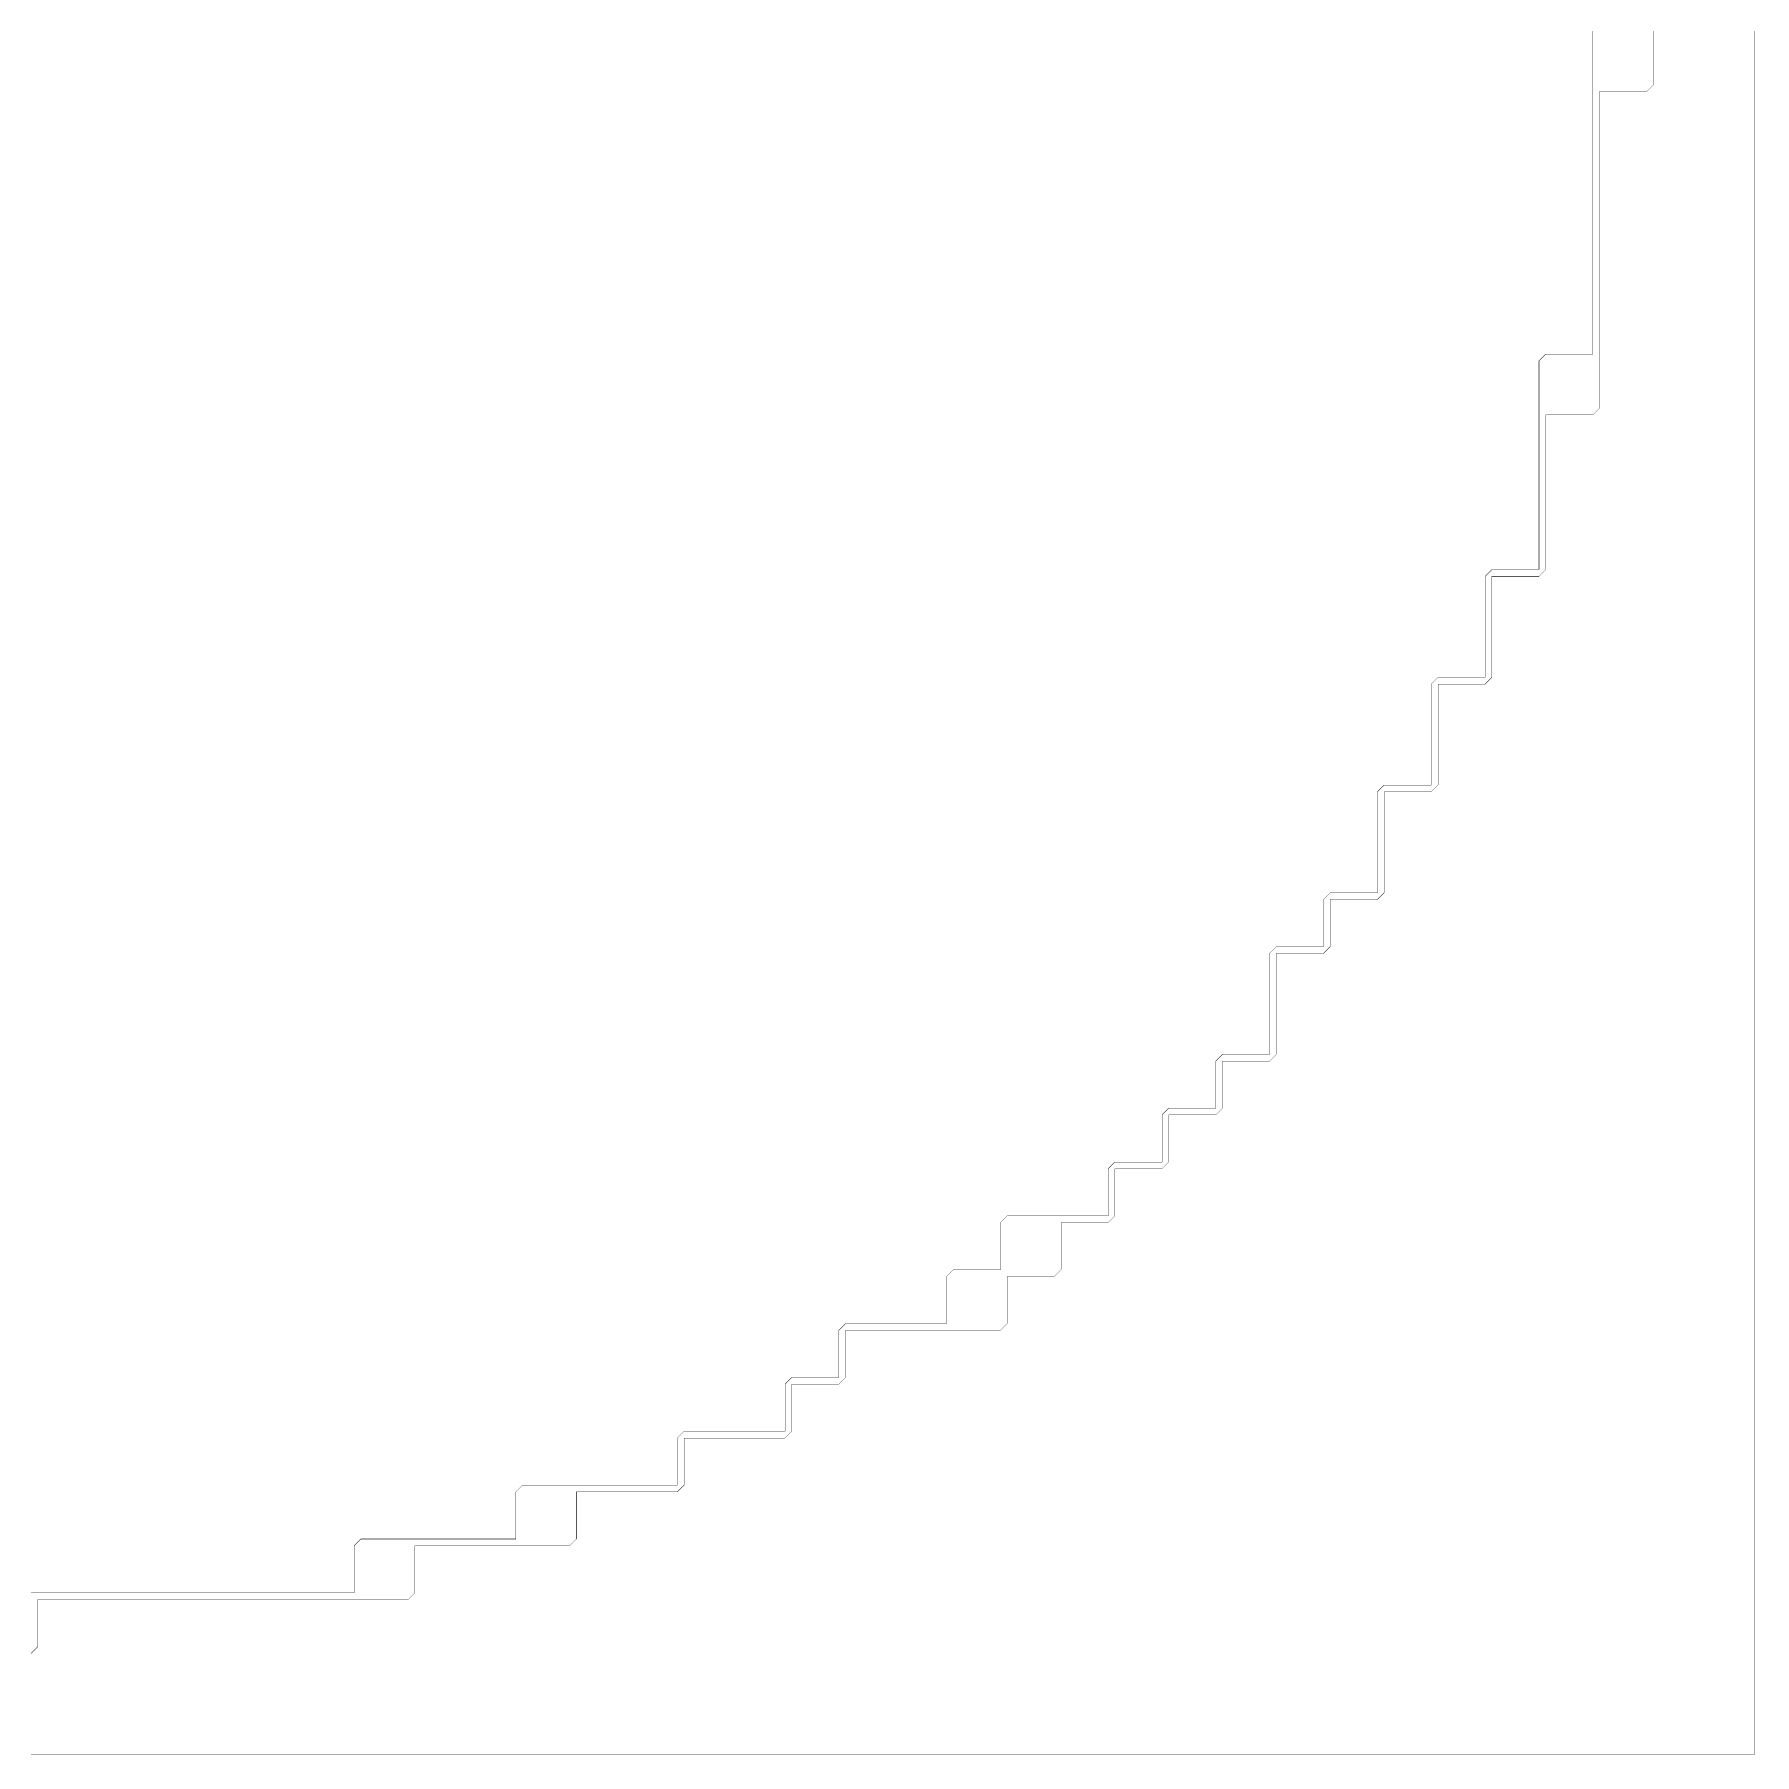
# Model space of a CAD drawing. Header units: metres. Extents: x 0 to 4990, y -4990 to 0.
# Drawn here: x 2495 to 4990, y -4990 to -2495 of the extents above; entities that cross this region are included whole.
import ezdxf

# ---------------------------------------------------------------- set-up
doc = ezdxf.new("R2010")
doc.units = ezdxf.units.M
doc.layers.add('conductor', color=1, linetype='Continuous')
doc.layers.add('substrate', color=5, linetype='Continuous')

msp = doc.modelspace()

# ---------------------------------------------------------------- linework, layer by layer
at = {"layer": 'conductor', "const_width": 0.5}
msp.add_lwpolyline([(2490.234375, -4755.859375), (2500, -4755.859375), (2509.765625, -4755.859375), (2519.53125, -4755.859375), (2529.296875, -4755.859375), (2539.0625, -4755.859375), (2548.828125, -4755.859375), (2558.59375, -4755.859375), (2568.359375, -4755.859375), (2578.125, -4755.859375), (2587.890625, -4755.859375), (2597.65625, -4755.859375), (2607.421875, -4755.859375), (2617.1875, -4755.859375), (2626.953125, -4755.859375), (2636.71875, -4755.859375), (2646.484375, -4755.859375), (2656.25, -4755.859375), (2666.015625, -4755.859375), (2675.78125, -4755.859375), (2685.546875, -4755.859375), (2695.3125, -4755.859375), (2705.078125, -4755.859375), (2714.84375, -4755.859375), (2724.609375, -4755.859375), (2734.375, -4755.859375), (2744.140625, -4755.859375), (2753.90625, -4755.859375), (2763.671875, -4755.859375), (2773.4375, -4755.859375), (2783.203125, -4755.859375), (2792.96875, -4755.859375), (2802.734375, -4755.859375), (2812.5, -4755.859375), (2822.265625, -4755.859375), (2832.03125, -4755.859375), (2841.796875, -4755.859375), (2851.5625, -4755.859375), (2861.328125, -4755.859375), (2871.09375, -4755.859375), (2880.859375, -4755.859375), (2890.625, -4755.859375), (2900.390625, -4755.859375), (2910.15625, -4755.859375), (2919.921875, -4755.859375), (2929.6875, -4755.859375), (2939.453125, -4755.859375), (2949.21875, -4755.859375), (2958.984375, -4755.859375), (2958.984375, -4746.09375), (2958.984375, -4736.328125), (2958.984375, -4726.5625), (2958.984375, -4716.796875), (2958.984375, -4707.03125), (2958.984375, -4697.265625), (2958.984375, -4687.5), (2968.75, -4677.734375), (2978.515625, -4677.734375), (2988.28125, -4677.734375), (2998.046875, -4677.734375), (3007.8125, -4677.734375), (3017.578125, -4677.734375), (3027.34375, -4677.734375), (3037.109375, -4677.734375), (3046.875, -4677.734375), (3056.640625, -4677.734375), (3066.40625, -4677.734375), (3076.171875, -4677.734375), (3085.9375, -4677.734375), (3095.703125, -4677.734375), (3105.46875, -4677.734375), (3115.234375, -4677.734375), (3125, -4677.734375), (3134.765625, -4677.734375), (3144.53125, -4677.734375), (3154.296875, -4677.734375), (3164.0625, -4677.734375), (3173.828125, -4677.734375), (3183.59375, -4677.734375), (3193.359375, -4677.734375), (3193.359375, -4667.96875), (3193.359375, -4658.203125), (3193.359375, -4648.4375), (3193.359375, -4638.671875), (3193.359375, -4628.90625), (3193.359375, -4619.140625), (3193.359375, -4609.375), (3203.125, -4599.609375), (3212.890625, -4599.609375), (3222.65625, -4599.609375), (3232.421875, -4599.609375), (3242.1875, -4599.609375), (3251.953125, -4599.609375), (3261.71875, -4599.609375), (3271.484375, -4599.609375), (3281.25, -4599.609375), (3291.015625, -4599.609375), (3300.78125, -4599.609375), (3310.546875, -4599.609375), (3320.3125, -4599.609375), (3330.078125, -4599.609375), (3339.84375, -4599.609375), (3349.609375, -4599.609375), (3359.375, -4599.609375), (3369.140625, -4599.609375), (3378.90625, -4599.609375), (3388.671875, -4599.609375), (3398.4375, -4599.609375), (3408.203125, -4599.609375), (3417.96875, -4599.609375), (3427.734375, -4599.609375), (3427.734375, -4589.84375), (3427.734375, -4580.078125), (3427.734375, -4570.3125), (3427.734375, -4560.546875), (3427.734375, -4550.78125), (3427.734375, -4541.015625), (3427.734375, -4531.25), (3437.5, -4521.484375), (3447.265625, -4521.484375), (3457.03125, -4521.484375), (3466.796875, -4521.484375), (3476.5625, -4521.484375), (3486.328125, -4521.484375), (3496.09375, -4521.484375), (3505.859375, -4521.484375), (3515.625, -4521.484375), (3525.390625, -4521.484375), (3535.15625, -4521.484375), (3544.921875, -4521.484375), (3554.6875, -4521.484375), (3564.453125, -4521.484375), (3574.21875, -4521.484375), (3583.984375, -4521.484375), (3583.984375, -4511.71875), (3583.984375, -4501.953125), (3583.984375, -4492.1875), (3583.984375, -4482.421875), (3583.984375, -4472.65625), (3583.984375, -4462.890625), (3583.984375, -4453.125), (3593.75, -4443.359375), (3603.515625, -4443.359375), (3613.28125, -4443.359375), (3623.046875, -4443.359375), (3632.8125, -4443.359375), (3642.578125, -4443.359375), (3652.34375, -4443.359375), (3662.109375, -4443.359375), (3662.109375, -4433.59375), (3662.109375, -4423.828125), (3662.109375, -4414.0625), (3662.109375, -4404.296875), (3662.109375, -4394.53125), (3662.109375, -4384.765625), (3662.109375, -4375), (3671.875, -4365.234375), (3681.640625, -4365.234375), (3691.40625, -4365.234375), (3701.171875, -4365.234375), (3710.9375, -4365.234375), (3720.703125, -4365.234375), (3730.46875, -4365.234375), (3740.234375, -4365.234375), (3750, -4365.234375), (3759.765625, -4365.234375), (3769.53125, -4365.234375), (3779.296875, -4365.234375), (3789.0625, -4365.234375), (3798.828125, -4365.234375), (3808.59375, -4365.234375), (3818.359375, -4365.234375), (3818.359375, -4355.46875), (3818.359375, -4345.703125), (3818.359375, -4335.9375), (3818.359375, -4326.171875), (3818.359375, -4316.40625), (3818.359375, -4306.640625), (3818.359375, -4296.875), (3828.125, -4287.109375), (3837.890625, -4287.109375), (3847.65625, -4287.109375), (3857.421875, -4287.109375), (3867.1875, -4287.109375), (3876.953125, -4287.109375), (3886.71875, -4287.109375), (3896.484375, -4287.109375), (3896.484375, -4277.34375), (3896.484375, -4267.578125), (3896.484375, -4257.8125), (3896.484375, -4248.046875), (3896.484375, -4238.28125), (3896.484375, -4228.515625), (3896.484375, -4218.75), (3906.25, -4208.984375), (3916.015625, -4208.984375), (3925.78125, -4208.984375), (3935.546875, -4208.984375), (3945.3125, -4208.984375), (3955.078125, -4208.984375), (3964.84375, -4208.984375), (3974.609375, -4208.984375), (3984.375, -4208.984375), (3994.140625, -4208.984375), (4003.90625, -4208.984375), (4013.671875, -4208.984375), (4023.4375, -4208.984375), (4033.203125, -4208.984375), (4042.96875, -4208.984375), (4052.734375, -4208.984375), (4052.734375, -4199.21875), (4052.734375, -4189.453125), (4052.734375, -4179.6875), (4052.734375, -4169.921875), (4052.734375, -4160.15625), (4052.734375, -4150.390625), (4052.734375, -4140.625), (4062.5, -4130.859375), (4072.265625, -4130.859375), (4082.03125, -4130.859375), (4091.796875, -4130.859375), (4101.5625, -4130.859375), (4111.328125, -4130.859375), (4121.09375, -4130.859375), (4130.859375, -4130.859375), (4130.859375, -4121.09375), (4130.859375, -4111.328125), (4130.859375, -4101.5625), (4130.859375, -4091.796875), (4130.859375, -4082.03125), (4130.859375, -4072.265625), (4130.859375, -4062.5), (4140.625, -4052.734375), (4150.390625, -4052.734375), (4160.15625, -4052.734375), (4169.921875, -4052.734375), (4179.6875, -4052.734375), (4189.453125, -4052.734375), (4199.21875, -4052.734375), (4208.984375, -4052.734375), (4208.984375, -4042.96875), (4208.984375, -4033.203125), (4208.984375, -4023.4375), (4208.984375, -4013.671875), (4208.984375, -4003.90625), (4208.984375, -3994.140625), (4208.984375, -3984.375), (4218.75, -3974.609375), (4228.515625, -3974.609375), (4238.28125, -3974.609375), (4248.046875, -3974.609375), (4257.8125, -3974.609375), (4267.578125, -3974.609375), (4277.34375, -3974.609375), (4287.109375, -3974.609375), (4287.109375, -3964.84375), (4287.109375, -3955.078125), (4287.109375, -3945.3125), (4287.109375, -3935.546875), (4287.109375, -3925.78125), (4287.109375, -3916.015625), (4287.109375, -3906.25), (4287.109375, -3896.484375), (4287.109375, -3886.71875), (4287.109375, -3876.953125), (4287.109375, -3867.1875), (4287.109375, -3857.421875), (4287.109375, -3847.65625), (4287.109375, -3837.890625), (4287.109375, -3828.125), (4296.875, -3818.359375), (4306.640625, -3818.359375), (4316.40625, -3818.359375), (4326.171875, -3818.359375), (4335.9375, -3818.359375), (4345.703125, -3818.359375), (4355.46875, -3818.359375), (4365.234375, -3818.359375), (4365.234375, -3808.59375), (4365.234375, -3798.828125), (4365.234375, -3789.0625), (4365.234375, -3779.296875), (4365.234375, -3769.53125), (4365.234375, -3759.765625), (4365.234375, -3750), (4375, -3740.234375), (4384.765625, -3740.234375), (4394.53125, -3740.234375), (4404.296875, -3740.234375), (4414.0625, -3740.234375), (4423.828125, -3740.234375), (4433.59375, -3740.234375), (4443.359375, -3740.234375), (4443.359375, -3730.46875), (4443.359375, -3720.703125), (4443.359375, -3710.9375), (4443.359375, -3701.171875), (4443.359375, -3691.40625), (4443.359375, -3681.640625), (4443.359375, -3671.875), (4443.359375, -3662.109375), (4443.359375, -3652.34375), (4443.359375, -3642.578125), (4443.359375, -3632.8125), (4443.359375, -3623.046875), (4443.359375, -3613.28125), (4443.359375, -3603.515625), (4443.359375, -3593.75), (4453.125, -3583.984375), (4462.890625, -3583.984375), (4472.65625, -3583.984375), (4482.421875, -3583.984375), (4492.1875, -3583.984375), (4501.953125, -3583.984375), (4511.71875, -3583.984375), (4521.484375, -3583.984375), (4521.484375, -3574.21875), (4521.484375, -3564.453125), (4521.484375, -3554.6875), (4521.484375, -3544.921875), (4521.484375, -3535.15625), (4521.484375, -3525.390625), (4521.484375, -3515.625), (4521.484375, -3505.859375), (4521.484375, -3496.09375), (4521.484375, -3486.328125), (4521.484375, -3476.5625), (4521.484375, -3466.796875), (4521.484375, -3457.03125), (4521.484375, -3447.265625), (4521.484375, -3437.5), (4531.25, -3427.734375), (4541.015625, -3427.734375), (4550.78125, -3427.734375), (4560.546875, -3427.734375), (4570.3125, -3427.734375), (4580.078125, -3427.734375), (4589.84375, -3427.734375), (4599.609375, -3427.734375), (4599.609375, -3417.96875), (4599.609375, -3408.203125), (4599.609375, -3398.4375), (4599.609375, -3388.671875), (4599.609375, -3378.90625), (4599.609375, -3369.140625), (4599.609375, -3359.375), (4599.609375, -3349.609375), (4599.609375, -3339.84375), (4599.609375, -3330.078125), (4599.609375, -3320.3125), (4599.609375, -3310.546875), (4599.609375, -3300.78125), (4599.609375, -3291.015625), (4599.609375, -3281.25), (4609.375, -3271.484375), (4619.140625, -3271.484375), (4628.90625, -3271.484375), (4638.671875, -3271.484375), (4648.4375, -3271.484375), (4658.203125, -3271.484375), (4667.96875, -3271.484375), (4677.734375, -3271.484375), (4677.734375, -3261.71875), (4677.734375, -3251.953125), (4677.734375, -3242.1875), (4677.734375, -3232.421875), (4677.734375, -3222.65625), (4677.734375, -3212.890625), (4677.734375, -3203.125), (4677.734375, -3193.359375), (4677.734375, -3183.59375), (4677.734375, -3173.828125), (4677.734375, -3164.0625), (4677.734375, -3154.296875), (4677.734375, -3144.53125), (4677.734375, -3134.765625), (4677.734375, -3125), (4677.734375, -3115.234375), (4677.734375, -3105.46875), (4677.734375, -3095.703125), (4677.734375, -3085.9375), (4677.734375, -3076.171875), (4677.734375, -3066.40625), (4677.734375, -3056.640625), (4677.734375, -3046.875), (4677.734375, -3037.109375), (4677.734375, -3027.34375), (4677.734375, -3017.578125), (4677.734375, -3007.8125), (4677.734375, -2998.046875), (4677.734375, -2988.28125), (4677.734375, -2978.515625), (4677.734375, -2968.75), (4687.5, -2958.984375), (4697.265625, -2958.984375), (4707.03125, -2958.984375), (4716.796875, -2958.984375), (4726.5625, -2958.984375), (4736.328125, -2958.984375), (4746.09375, -2958.984375), (4755.859375, -2958.984375), (4755.859375, -2949.21875), (4755.859375, -2939.453125), (4755.859375, -2929.6875), (4755.859375, -2919.921875), (4755.859375, -2910.15625), (4755.859375, -2900.390625), (4755.859375, -2890.625), (4755.859375, -2880.859375), (4755.859375, -2871.09375), (4755.859375, -2861.328125), (4755.859375, -2851.5625), (4755.859375, -2841.796875), (4755.859375, -2832.03125), (4755.859375, -2822.265625), (4755.859375, -2812.5), (4755.859375, -2802.734375), (4755.859375, -2792.96875), (4755.859375, -2783.203125), (4755.859375, -2773.4375), (4755.859375, -2763.671875), (4755.859375, -2753.90625), (4755.859375, -2744.140625), (4755.859375, -2734.375), (4755.859375, -2724.609375), (4755.859375, -2714.84375), (4755.859375, -2705.078125), (4755.859375, -2695.3125), (4755.859375, -2685.546875), (4755.859375, -2675.78125), (4755.859375, -2666.015625), (4755.859375, -2656.25), (4755.859375, -2646.484375), (4755.859375, -2636.71875), (4755.859375, -2626.953125), (4755.859375, -2617.1875), (4755.859375, -2607.421875), (4755.859375, -2597.65625), (4755.859375, -2587.890625), (4755.859375, -2578.125), (4755.859375, -2568.359375), (4755.859375, -2558.59375), (4755.859375, -2548.828125), (4755.859375, -2539.0625), (4755.859375, -2529.296875), (4755.859375, -2519.53125), (4755.859375, -2509.765625), (4755.859375, -2500), (4755.859375, -2490.234375)], dxfattribs=at)
at = {"layer": 'substrate', "const_width": 0.5}
for points in [[(2490.234375, -4990.234375), (2500, -4990.234375), (2509.765625, -4990.234375), (2519.53125, -4990.234375), (2529.296875, -4990.234375), (2539.0625, -4990.234375), (2548.828125, -4990.234375), (2558.59375, -4990.234375), (2568.359375, -4990.234375), (2578.125, -4990.234375), (2587.890625, -4990.234375), (2597.65625, -4990.234375), (2607.421875, -4990.234375), (2617.1875, -4990.234375), (2626.953125, -4990.234375), (2636.71875, -4990.234375), (2646.484375, -4990.234375), (2656.25, -4990.234375), (2666.015625, -4990.234375), (2675.78125, -4990.234375), (2685.546875, -4990.234375), (2695.3125, -4990.234375), (2705.078125, -4990.234375), (2714.84375, -4990.234375), (2724.609375, -4990.234375), (2734.375, -4990.234375), (2744.140625, -4990.234375), (2753.90625, -4990.234375), (2763.671875, -4990.234375), (2773.4375, -4990.234375), (2783.203125, -4990.234375), (2792.96875, -4990.234375), (2802.734375, -4990.234375), (2812.5, -4990.234375), (2822.265625, -4990.234375), (2832.03125, -4990.234375), (2841.796875, -4990.234375), (2851.5625, -4990.234375), (2861.328125, -4990.234375), (2871.09375, -4990.234375), (2880.859375, -4990.234375), (2890.625, -4990.234375), (2900.390625, -4990.234375), (2910.15625, -4990.234375), (2919.921875, -4990.234375), (2929.6875, -4990.234375), (2939.453125, -4990.234375), (2949.21875, -4990.234375), (2958.984375, -4990.234375), (2968.75, -4990.234375), (2978.515625, -4990.234375), (2988.28125, -4990.234375), (2998.046875, -4990.234375), (3007.8125, -4990.234375), (3017.578125, -4990.234375), (3027.34375, -4990.234375), (3037.109375, -4990.234375), (3046.875, -4990.234375), (3056.640625, -4990.234375), (3066.40625, -4990.234375), (3076.171875, -4990.234375), (3085.9375, -4990.234375), (3095.703125, -4990.234375), (3105.46875, -4990.234375), (3115.234375, -4990.234375), (3125, -4990.234375), (3134.765625, -4990.234375), (3144.53125, -4990.234375), (3154.296875, -4990.234375), (3164.0625, -4990.234375), (3173.828125, -4990.234375), (3183.59375, -4990.234375), (3193.359375, -4990.234375), (3203.125, -4990.234375), (3212.890625, -4990.234375), (3222.65625, -4990.234375), (3232.421875, -4990.234375), (3242.1875, -4990.234375), (3251.953125, -4990.234375), (3261.71875, -4990.234375), (3271.484375, -4990.234375), (3281.25, -4990.234375), (3291.015625, -4990.234375), (3300.78125, -4990.234375), (3310.546875, -4990.234375), (3320.3125, -4990.234375), (3330.078125, -4990.234375), (3339.84375, -4990.234375), (3349.609375, -4990.234375), (3359.375, -4990.234375), (3369.140625, -4990.234375), (3378.90625, -4990.234375), (3388.671875, -4990.234375), (3398.4375, -4990.234375), (3408.203125, -4990.234375), (3417.96875, -4990.234375), (3427.734375, -4990.234375), (3437.5, -4990.234375), (3447.265625, -4990.234375), (3457.03125, -4990.234375), (3466.796875, -4990.234375), (3476.5625, -4990.234375), (3486.328125, -4990.234375), (3496.09375, -4990.234375), (3505.859375, -4990.234375), (3515.625, -4990.234375), (3525.390625, -4990.234375), (3535.15625, -4990.234375), (3544.921875, -4990.234375), (3554.6875, -4990.234375), (3564.453125, -4990.234375), (3574.21875, -4990.234375), (3583.984375, -4990.234375), (3593.75, -4990.234375), (3603.515625, -4990.234375), (3613.28125, -4990.234375), (3623.046875, -4990.234375), (3632.8125, -4990.234375), (3642.578125, -4990.234375), (3652.34375, -4990.234375), (3662.109375, -4990.234375), (3671.875, -4990.234375), (3681.640625, -4990.234375), (3691.40625, -4990.234375), (3701.171875, -4990.234375), (3710.9375, -4990.234375), (3720.703125, -4990.234375), (3730.46875, -4990.234375), (3740.234375, -4990.234375), (3750, -4990.234375), (3759.765625, -4990.234375), (3769.53125, -4990.234375), (3779.296875, -4990.234375), (3789.0625, -4990.234375), (3798.828125, -4990.234375), (3808.59375, -4990.234375), (3818.359375, -4990.234375), (3828.125, -4990.234375), (3837.890625, -4990.234375), (3847.65625, -4990.234375), (3857.421875, -4990.234375), (3867.1875, -4990.234375), (3876.953125, -4990.234375), (3886.71875, -4990.234375), (3896.484375, -4990.234375), (3906.25, -4990.234375), (3916.015625, -4990.234375), (3925.78125, -4990.234375), (3935.546875, -4990.234375), (3945.3125, -4990.234375), (3955.078125, -4990.234375), (3964.84375, -4990.234375), (3974.609375, -4990.234375), (3984.375, -4990.234375), (3994.140625, -4990.234375), (4003.90625, -4990.234375), (4013.671875, -4990.234375), (4023.4375, -4990.234375), (4033.203125, -4990.234375), (4042.96875, -4990.234375), (4052.734375, -4990.234375), (4062.5, -4990.234375), (4072.265625, -4990.234375), (4082.03125, -4990.234375), (4091.796875, -4990.234375), (4101.5625, -4990.234375), (4111.328125, -4990.234375), (4121.09375, -4990.234375), (4130.859375, -4990.234375), (4140.625, -4990.234375), (4150.390625, -4990.234375), (4160.15625, -4990.234375), (4169.921875, -4990.234375), (4179.6875, -4990.234375), (4189.453125, -4990.234375), (4199.21875, -4990.234375), (4208.984375, -4990.234375), (4218.75, -4990.234375), (4228.515625, -4990.234375), (4238.28125, -4990.234375), (4248.046875, -4990.234375), (4257.8125, -4990.234375), (4267.578125, -4990.234375), (4277.34375, -4990.234375), (4287.109375, -4990.234375), (4296.875, -4990.234375), (4306.640625, -4990.234375), (4316.40625, -4990.234375), (4326.171875, -4990.234375), (4335.9375, -4990.234375), (4345.703125, -4990.234375), (4355.46875, -4990.234375), (4365.234375, -4990.234375), (4375, -4990.234375), (4384.765625, -4990.234375), (4394.53125, -4990.234375), (4404.296875, -4990.234375), (4414.0625, -4990.234375), (4423.828125, -4990.234375), (4433.59375, -4990.234375), (4443.359375, -4990.234375), (4453.125, -4990.234375), (4462.890625, -4990.234375), (4472.65625, -4990.234375), (4482.421875, -4990.234375), (4492.1875, -4990.234375), (4501.953125, -4990.234375), (4511.71875, -4990.234375), (4521.484375, -4990.234375), (4531.25, -4990.234375), (4541.015625, -4990.234375), (4550.78125, -4990.234375), (4560.546875, -4990.234375), (4570.3125, -4990.234375), (4580.078125, -4990.234375), (4589.84375, -4990.234375), (4599.609375, -4990.234375), (4609.375, -4990.234375), (4619.140625, -4990.234375), (4628.90625, -4990.234375), (4638.671875, -4990.234375), (4648.4375, -4990.234375), (4658.203125, -4990.234375), (4667.96875, -4990.234375), (4677.734375, -4990.234375), (4687.5, -4990.234375), (4697.265625, -4990.234375), (4707.03125, -4990.234375), (4716.796875, -4990.234375), (4726.5625, -4990.234375), (4736.328125, -4990.234375), (4746.09375, -4990.234375), (4755.859375, -4990.234375), (4765.625, -4990.234375), (4775.390625, -4990.234375), (4785.15625, -4990.234375), (4794.921875, -4990.234375), (4804.6875, -4990.234375), (4814.453125, -4990.234375), (4824.21875, -4990.234375), (4833.984375, -4990.234375), (4843.75, -4990.234375), (4853.515625, -4990.234375), (4863.28125, -4990.234375), (4873.046875, -4990.234375), (4882.8125, -4990.234375), (4892.578125, -4990.234375), (4902.34375, -4990.234375), (4912.109375, -4990.234375), (4921.875, -4990.234375), (4931.640625, -4990.234375), (4941.40625, -4990.234375), (4951.171875, -4990.234375), (4960.9375, -4990.234375), (4970.703125, -4990.234375), (4980.46875, -4990.234375), (4990.234375, -4990.234375), (4990.234375, -4980.46875), (4990.234375, -4970.703125), (4990.234375, -4960.9375), (4990.234375, -4951.171875), (4990.234375, -4941.40625), (4990.234375, -4931.640625), (4990.234375, -4921.875), (4990.234375, -4912.109375), (4990.234375, -4902.34375), (4990.234375, -4892.578125), (4990.234375, -4882.8125), (4990.234375, -4873.046875), (4990.234375, -4863.28125), (4990.234375, -4853.515625), (4990.234375, -4843.75), (4990.234375, -4833.984375), (4990.234375, -4824.21875), (4990.234375, -4814.453125), (4990.234375, -4804.6875), (4990.234375, -4794.921875), (4990.234375, -4785.15625), (4990.234375, -4775.390625), (4990.234375, -4765.625), (4990.234375, -4755.859375), (4990.234375, -4746.09375), (4990.234375, -4736.328125), (4990.234375, -4726.5625), (4990.234375, -4716.796875), (4990.234375, -4707.03125), (4990.234375, -4697.265625), (4990.234375, -4687.5), (4990.234375, -4677.734375), (4990.234375, -4667.96875), (4990.234375, -4658.203125), (4990.234375, -4648.4375), (4990.234375, -4638.671875), (4990.234375, -4628.90625), (4990.234375, -4619.140625), (4990.234375, -4609.375), (4990.234375, -4599.609375), (4990.234375, -4589.84375), (4990.234375, -4580.078125), (4990.234375, -4570.3125), (4990.234375, -4560.546875), (4990.234375, -4550.78125), (4990.234375, -4541.015625), (4990.234375, -4531.25), (4990.234375, -4521.484375), (4990.234375, -4511.71875), (4990.234375, -4501.953125), (4990.234375, -4492.1875), (4990.234375, -4482.421875), (4990.234375, -4472.65625), (4990.234375, -4462.890625), (4990.234375, -4453.125), (4990.234375, -4443.359375), (4990.234375, -4433.59375), (4990.234375, -4423.828125), (4990.234375, -4414.0625), (4990.234375, -4404.296875), (4990.234375, -4394.53125), (4990.234375, -4384.765625), (4990.234375, -4375), (4990.234375, -4365.234375), (4990.234375, -4355.46875), (4990.234375, -4345.703125), (4990.234375, -4335.9375), (4990.234375, -4326.171875), (4990.234375, -4316.40625), (4990.234375, -4306.640625), (4990.234375, -4296.875), (4990.234375, -4287.109375), (4990.234375, -4277.34375), (4990.234375, -4267.578125), (4990.234375, -4257.8125), (4990.234375, -4248.046875), (4990.234375, -4238.28125), (4990.234375, -4228.515625), (4990.234375, -4218.75), (4990.234375, -4208.984375), (4990.234375, -4199.21875), (4990.234375, -4189.453125), (4990.234375, -4179.6875), (4990.234375, -4169.921875), (4990.234375, -4160.15625), (4990.234375, -4150.390625), (4990.234375, -4140.625), (4990.234375, -4130.859375), (4990.234375, -4121.09375), (4990.234375, -4111.328125), (4990.234375, -4101.5625), (4990.234375, -4091.796875), (4990.234375, -4082.03125), (4990.234375, -4072.265625), (4990.234375, -4062.5), (4990.234375, -4052.734375), (4990.234375, -4042.96875), (4990.234375, -4033.203125), (4990.234375, -4023.4375), (4990.234375, -4013.671875), (4990.234375, -4003.90625), (4990.234375, -3994.140625), (4990.234375, -3984.375), (4990.234375, -3974.609375), (4990.234375, -3964.84375), (4990.234375, -3955.078125), (4990.234375, -3945.3125), (4990.234375, -3935.546875), (4990.234375, -3925.78125), (4990.234375, -3916.015625), (4990.234375, -3906.25), (4990.234375, -3896.484375), (4990.234375, -3886.71875), (4990.234375, -3876.953125), (4990.234375, -3867.1875), (4990.234375, -3857.421875), (4990.234375, -3847.65625), (4990.234375, -3837.890625), (4990.234375, -3828.125), (4990.234375, -3818.359375), (4990.234375, -3808.59375), (4990.234375, -3798.828125), (4990.234375, -3789.0625), (4990.234375, -3779.296875), (4990.234375, -3769.53125), (4990.234375, -3759.765625), (4990.234375, -3750), (4990.234375, -3740.234375), (4990.234375, -3730.46875), (4990.234375, -3720.703125), (4990.234375, -3710.9375), (4990.234375, -3701.171875), (4990.234375, -3691.40625), (4990.234375, -3681.640625), (4990.234375, -3671.875), (4990.234375, -3662.109375), (4990.234375, -3652.34375), (4990.234375, -3642.578125), (4990.234375, -3632.8125), (4990.234375, -3623.046875), (4990.234375, -3613.28125), (4990.234375, -3603.515625), (4990.234375, -3593.75), (4990.234375, -3583.984375), (4990.234375, -3574.21875), (4990.234375, -3564.453125), (4990.234375, -3554.6875), (4990.234375, -3544.921875), (4990.234375, -3535.15625), (4990.234375, -3525.390625), (4990.234375, -3515.625), (4990.234375, -3505.859375), (4990.234375, -3496.09375), (4990.234375, -3486.328125), (4990.234375, -3476.5625), (4990.234375, -3466.796875), (4990.234375, -3457.03125), (4990.234375, -3447.265625), (4990.234375, -3437.5), (4990.234375, -3427.734375), (4990.234375, -3417.96875), (4990.234375, -3408.203125), (4990.234375, -3398.4375), (4990.234375, -3388.671875), (4990.234375, -3378.90625), (4990.234375, -3369.140625), (4990.234375, -3359.375), (4990.234375, -3349.609375), (4990.234375, -3339.84375), (4990.234375, -3330.078125), (4990.234375, -3320.3125), (4990.234375, -3310.546875), (4990.234375, -3300.78125), (4990.234375, -3291.015625), (4990.234375, -3281.25), (4990.234375, -3271.484375), (4990.234375, -3261.71875), (4990.234375, -3251.953125), (4990.234375, -3242.1875), (4990.234375, -3232.421875), (4990.234375, -3222.65625), (4990.234375, -3212.890625), (4990.234375, -3203.125), (4990.234375, -3193.359375), (4990.234375, -3183.59375), (4990.234375, -3173.828125), (4990.234375, -3164.0625), (4990.234375, -3154.296875), (4990.234375, -3144.53125), (4990.234375, -3134.765625), (4990.234375, -3125), (4990.234375, -3115.234375), (4990.234375, -3105.46875), (4990.234375, -3095.703125), (4990.234375, -3085.9375), (4990.234375, -3076.171875), (4990.234375, -3066.40625), (4990.234375, -3056.640625), (4990.234375, -3046.875), (4990.234375, -3037.109375), (4990.234375, -3027.34375), (4990.234375, -3017.578125), (4990.234375, -3007.8125), (4990.234375, -2998.046875), (4990.234375, -2988.28125), (4990.234375, -2978.515625), (4990.234375, -2968.75), (4990.234375, -2958.984375), (4990.234375, -2949.21875), (4990.234375, -2939.453125), (4990.234375, -2929.6875), (4990.234375, -2919.921875), (4990.234375, -2910.15625), (4990.234375, -2900.390625), (4990.234375, -2890.625), (4990.234375, -2880.859375), (4990.234375, -2871.09375), (4990.234375, -2861.328125), (4990.234375, -2851.5625), (4990.234375, -2841.796875), (4990.234375, -2832.03125), (4990.234375, -2822.265625), (4990.234375, -2812.5), (4990.234375, -2802.734375), (4990.234375, -2792.96875), (4990.234375, -2783.203125), (4990.234375, -2773.4375), (4990.234375, -2763.671875), (4990.234375, -2753.90625), (4990.234375, -2744.140625), (4990.234375, -2734.375), (4990.234375, -2724.609375), (4990.234375, -2714.84375), (4990.234375, -2705.078125), (4990.234375, -2695.3125), (4990.234375, -2685.546875), (4990.234375, -2675.78125), (4990.234375, -2666.015625), (4990.234375, -2656.25), (4990.234375, -2646.484375), (4990.234375, -2636.71875), (4990.234375, -2626.953125), (4990.234375, -2617.1875), (4990.234375, -2607.421875), (4990.234375, -2597.65625), (4990.234375, -2587.890625), (4990.234375, -2578.125), (4990.234375, -2568.359375), (4990.234375, -2558.59375), (4990.234375, -2548.828125), (4990.234375, -2539.0625), (4990.234375, -2529.296875), (4990.234375, -2519.53125), (4990.234375, -2509.765625), (4990.234375, -2500), (4990.234375, -2490.234375)], [(4843.75, -2490.234375), (4843.75, -2500), (4843.75, -2509.765625), (4843.75, -2519.53125), (4843.75, -2529.296875), (4843.75, -2539.0625), (4843.75, -2548.828125), (4843.75, -2558.59375), (4843.75, -2568.359375), (4833.984375, -2578.125), (4824.21875, -2578.125), (4814.453125, -2578.125), (4804.6875, -2578.125), (4794.921875, -2578.125), (4785.15625, -2578.125), (4775.390625, -2578.125), (4765.625, -2578.125), (4765.625, -2587.890625), (4765.625, -2597.65625), (4765.625, -2607.421875), (4765.625, -2617.1875), (4765.625, -2626.953125), (4765.625, -2636.71875), (4765.625, -2646.484375), (4765.625, -2656.25), (4765.625, -2666.015625), (4765.625, -2675.78125), (4765.625, -2685.546875), (4765.625, -2695.3125), (4765.625, -2705.078125), (4765.625, -2714.84375), (4765.625, -2724.609375), (4765.625, -2734.375), (4765.625, -2744.140625), (4765.625, -2753.90625), (4765.625, -2763.671875), (4765.625, -2773.4375), (4765.625, -2783.203125), (4765.625, -2792.96875), (4765.625, -2802.734375), (4765.625, -2812.5), (4765.625, -2822.265625), (4765.625, -2832.03125), (4765.625, -2841.796875), (4765.625, -2851.5625), (4765.625, -2861.328125), (4765.625, -2871.09375), (4765.625, -2880.859375), (4765.625, -2890.625), (4765.625, -2900.390625), (4765.625, -2910.15625), (4765.625, -2919.921875), (4765.625, -2929.6875), (4765.625, -2939.453125), (4765.625, -2949.21875), (4765.625, -2958.984375), (4765.625, -2968.75), (4765.625, -2978.515625), (4765.625, -2988.28125), (4765.625, -2998.046875), (4765.625, -3007.8125), (4765.625, -3017.578125), (4765.625, -3027.34375), (4765.625, -3037.109375), (4755.859375, -3046.875), (4746.09375, -3046.875), (4736.328125, -3046.875), (4726.5625, -3046.875), (4716.796875, -3046.875), (4707.03125, -3046.875), (4697.265625, -3046.875), (4687.5, -3046.875), (4687.5, -3056.640625), (4687.5, -3066.40625), (4687.5, -3076.171875), (4687.5, -3085.9375), (4687.5, -3095.703125), (4687.5, -3105.46875), (4687.5, -3115.234375), (4687.5, -3125), (4687.5, -3134.765625), (4687.5, -3144.53125), (4687.5, -3154.296875), (4687.5, -3164.0625), (4687.5, -3173.828125), (4687.5, -3183.59375), (4687.5, -3193.359375), (4687.5, -3203.125), (4687.5, -3212.890625), (4687.5, -3222.65625), (4687.5, -3232.421875), (4687.5, -3242.1875), (4687.5, -3251.953125), (4687.5, -3261.71875), (4687.5, -3271.484375), (4677.734375, -3281.25), (4667.96875, -3281.25), (4658.203125, -3281.25), (4648.4375, -3281.25), (4638.671875, -3281.25), (4628.90625, -3281.25), (4619.140625, -3281.25), (4609.375, -3281.25), (4609.375, -3291.015625), (4609.375, -3300.78125), (4609.375, -3310.546875), (4609.375, -3320.3125), (4609.375, -3330.078125), (4609.375, -3339.84375), (4609.375, -3349.609375), (4609.375, -3359.375), (4609.375, -3369.140625), (4609.375, -3378.90625), (4609.375, -3388.671875), (4609.375, -3398.4375), (4609.375, -3408.203125), (4609.375, -3417.96875), (4609.375, -3427.734375), (4599.609375, -3437.5), (4589.84375, -3437.5), (4580.078125, -3437.5), (4570.3125, -3437.5), (4560.546875, -3437.5), (4550.78125, -3437.5), (4541.015625, -3437.5), (4531.25, -3437.5), (4531.25, -3447.265625), (4531.25, -3457.03125), (4531.25, -3466.796875), (4531.25, -3476.5625), (4531.25, -3486.328125), (4531.25, -3496.09375), (4531.25, -3505.859375), (4531.25, -3515.625), (4531.25, -3525.390625), (4531.25, -3535.15625), (4531.25, -3544.921875), (4531.25, -3554.6875), (4531.25, -3564.453125), (4531.25, -3574.21875), (4531.25, -3583.984375), (4521.484375, -3593.75), (4511.71875, -3593.75), (4501.953125, -3593.75), (4492.1875, -3593.75), (4482.421875, -3593.75), (4472.65625, -3593.75), (4462.890625, -3593.75), (4453.125, -3593.75), (4453.125, -3603.515625), (4453.125, -3613.28125), (4453.125, -3623.046875), (4453.125, -3632.8125), (4453.125, -3642.578125), (4453.125, -3652.34375), (4453.125, -3662.109375), (4453.125, -3671.875), (4453.125, -3681.640625), (4453.125, -3691.40625), (4453.125, -3701.171875), (4453.125, -3710.9375), (4453.125, -3720.703125), (4453.125, -3730.46875), (4453.125, -3740.234375), (4443.359375, -3750), (4433.59375, -3750), (4423.828125, -3750), (4414.0625, -3750), (4404.296875, -3750), (4394.53125, -3750), (4384.765625, -3750), (4375, -3750), (4375, -3759.765625), (4375, -3769.53125), (4375, -3779.296875), (4375, -3789.0625), (4375, -3798.828125), (4375, -3808.59375), (4375, -3818.359375), (4365.234375, -3828.125), (4355.46875, -3828.125), (4345.703125, -3828.125), (4335.9375, -3828.125), (4326.171875, -3828.125), (4316.40625, -3828.125), (4306.640625, -3828.125), (4296.875, -3828.125), (4296.875, -3837.890625), (4296.875, -3847.65625), (4296.875, -3857.421875), (4296.875, -3867.1875), (4296.875, -3876.953125), (4296.875, -3886.71875), (4296.875, -3896.484375), (4296.875, -3906.25), (4296.875, -3916.015625), (4296.875, -3925.78125), (4296.875, -3935.546875), (4296.875, -3945.3125), (4296.875, -3955.078125), (4296.875, -3964.84375), (4296.875, -3974.609375), (4287.109375, -3984.375), (4277.34375, -3984.375), (4267.578125, -3984.375), (4257.8125, -3984.375), (4248.046875, -3984.375), (4238.28125, -3984.375), (4228.515625, -3984.375), (4218.75, -3984.375), (4218.75, -3994.140625), (4218.75, -4003.90625), (4218.75, -4013.671875), (4218.75, -4023.4375), (4218.75, -4033.203125), (4218.75, -4042.96875), (4218.75, -4052.734375), (4208.984375, -4062.5), (4199.21875, -4062.5), (4189.453125, -4062.5), (4179.6875, -4062.5), (4169.921875, -4062.5), (4160.15625, -4062.5), (4150.390625, -4062.5), (4140.625, -4062.5), (4140.625, -4072.265625), (4140.625, -4082.03125), (4140.625, -4091.796875), (4140.625, -4101.5625), (4140.625, -4111.328125), (4140.625, -4121.09375), (4140.625, -4130.859375), (4130.859375, -4140.625), (4121.09375, -4140.625), (4111.328125, -4140.625), (4101.5625, -4140.625), (4091.796875, -4140.625), (4082.03125, -4140.625), (4072.265625, -4140.625), (4062.5, -4140.625), (4062.5, -4150.390625), (4062.5, -4160.15625), (4062.5, -4169.921875), (4062.5, -4179.6875), (4062.5, -4189.453125), (4062.5, -4199.21875), (4062.5, -4208.984375), (4052.734375, -4218.75), (4042.96875, -4218.75), (4033.203125, -4218.75), (4023.4375, -4218.75), (4013.671875, -4218.75), (4003.90625, -4218.75), (3994.140625, -4218.75), (3984.375, -4218.75), (3984.375, -4228.515625), (3984.375, -4238.28125), (3984.375, -4248.046875), (3984.375, -4257.8125), (3984.375, -4267.578125), (3984.375, -4277.34375), (3984.375, -4287.109375), (3974.609375, -4296.875), (3964.84375, -4296.875), (3955.078125, -4296.875), (3945.3125, -4296.875), (3935.546875, -4296.875), (3925.78125, -4296.875), (3916.015625, -4296.875), (3906.25, -4296.875), (3906.25, -4306.640625), (3906.25, -4316.40625), (3906.25, -4326.171875), (3906.25, -4335.9375), (3906.25, -4345.703125), (3906.25, -4355.46875), (3906.25, -4365.234375), (3896.484375, -4375), (3886.71875, -4375), (3876.953125, -4375), (3867.1875, -4375), (3857.421875, -4375), (3847.65625, -4375), (3837.890625, -4375), (3828.125, -4375), (3818.359375, -4375), (3808.59375, -4375), (3798.828125, -4375), (3789.0625, -4375), (3779.296875, -4375), (3769.53125, -4375), (3759.765625, -4375), (3750, -4375), (3740.234375, -4375), (3730.46875, -4375), (3720.703125, -4375), (3710.9375, -4375), (3701.171875, -4375), (3691.40625, -4375), (3681.640625, -4375), (3671.875, -4375), (3671.875, -4384.765625), (3671.875, -4394.53125), (3671.875, -4404.296875), (3671.875, -4414.0625), (3671.875, -4423.828125), (3671.875, -4433.59375), (3671.875, -4443.359375), (3662.109375, -4453.125), (3652.34375, -4453.125), (3642.578125, -4453.125), (3632.8125, -4453.125), (3623.046875, -4453.125), (3613.28125, -4453.125), (3603.515625, -4453.125), (3593.75, -4453.125), (3593.75, -4462.890625), (3593.75, -4472.65625), (3593.75, -4482.421875), (3593.75, -4492.1875), (3593.75, -4501.953125), (3593.75, -4511.71875), (3593.75, -4521.484375), (3583.984375, -4531.25), (3574.21875, -4531.25), (3564.453125, -4531.25), (3554.6875, -4531.25), (3544.921875, -4531.25), (3535.15625, -4531.25), (3525.390625, -4531.25), (3515.625, -4531.25), (3505.859375, -4531.25), (3496.09375, -4531.25), (3486.328125, -4531.25), (3476.5625, -4531.25), (3466.796875, -4531.25), (3457.03125, -4531.25), (3447.265625, -4531.25), (3437.5, -4531.25), (3437.5, -4541.015625), (3437.5, -4550.78125), (3437.5, -4560.546875), (3437.5, -4570.3125), (3437.5, -4580.078125), (3437.5, -4589.84375), (3437.5, -4599.609375), (3427.734375, -4609.375), (3417.96875, -4609.375), (3408.203125, -4609.375), (3398.4375, -4609.375), (3388.671875, -4609.375), (3378.90625, -4609.375), (3369.140625, -4609.375), (3359.375, -4609.375), (3349.609375, -4609.375), (3339.84375, -4609.375), (3330.078125, -4609.375), (3320.3125, -4609.375), (3310.546875, -4609.375), (3300.78125, -4609.375), (3291.015625, -4609.375), (3281.25, -4609.375), (3281.25, -4619.140625), (3281.25, -4628.90625), (3281.25, -4638.671875), (3281.25, -4648.4375), (3281.25, -4658.203125), (3281.25, -4667.96875), (3281.25, -4677.734375), (3271.484375, -4687.5), (3261.71875, -4687.5), (3251.953125, -4687.5), (3242.1875, -4687.5), (3232.421875, -4687.5), (3222.65625, -4687.5), (3212.890625, -4687.5), (3203.125, -4687.5), (3193.359375, -4687.5), (3183.59375, -4687.5), (3173.828125, -4687.5), (3164.0625, -4687.5), (3154.296875, -4687.5), (3144.53125, -4687.5), (3134.765625, -4687.5), (3125, -4687.5), (3115.234375, -4687.5), (3105.46875, -4687.5), (3095.703125, -4687.5), (3085.9375, -4687.5), (3076.171875, -4687.5), (3066.40625, -4687.5), (3056.640625, -4687.5), (3046.875, -4687.5), (3046.875, -4697.265625), (3046.875, -4707.03125), (3046.875, -4716.796875), (3046.875, -4726.5625), (3046.875, -4736.328125), (3046.875, -4746.09375), (3046.875, -4755.859375), (3037.109375, -4765.625), (3027.34375, -4765.625), (3017.578125, -4765.625), (3007.8125, -4765.625), (2998.046875, -4765.625), (2988.28125, -4765.625), (2978.515625, -4765.625), (2968.75, -4765.625), (2958.984375, -4765.625), (2949.21875, -4765.625), (2939.453125, -4765.625), (2929.6875, -4765.625), (2919.921875, -4765.625), (2910.15625, -4765.625), (2900.390625, -4765.625), (2890.625, -4765.625), (2880.859375, -4765.625), (2871.09375, -4765.625), (2861.328125, -4765.625), (2851.5625, -4765.625), (2841.796875, -4765.625), (2832.03125, -4765.625), (2822.265625, -4765.625), (2812.5, -4765.625), (2802.734375, -4765.625), (2792.96875, -4765.625), (2783.203125, -4765.625), (2773.4375, -4765.625), (2763.671875, -4765.625), (2753.90625, -4765.625), (2744.140625, -4765.625), (2734.375, -4765.625), (2724.609375, -4765.625), (2714.84375, -4765.625), (2705.078125, -4765.625), (2695.3125, -4765.625), (2685.546875, -4765.625), (2675.78125, -4765.625), (2666.015625, -4765.625), (2656.25, -4765.625), (2646.484375, -4765.625), (2636.71875, -4765.625), (2626.953125, -4765.625), (2617.1875, -4765.625), (2607.421875, -4765.625), (2597.65625, -4765.625), (2587.890625, -4765.625), (2578.125, -4765.625), (2568.359375, -4765.625), (2558.59375, -4765.625), (2548.828125, -4765.625), (2539.0625, -4765.625), (2529.296875, -4765.625), (2519.53125, -4765.625), (2509.765625, -4765.625), (2500, -4765.625), (2500, -4775.390625), (2500, -4785.15625), (2500, -4794.921875), (2500, -4804.6875), (2500, -4814.453125), (2500, -4824.21875), (2500, -4833.984375), (2490.234375, -4843.75)]]:
    msp.add_lwpolyline(points, dxfattribs=at)

doc.saveas('drawing.dxf')
